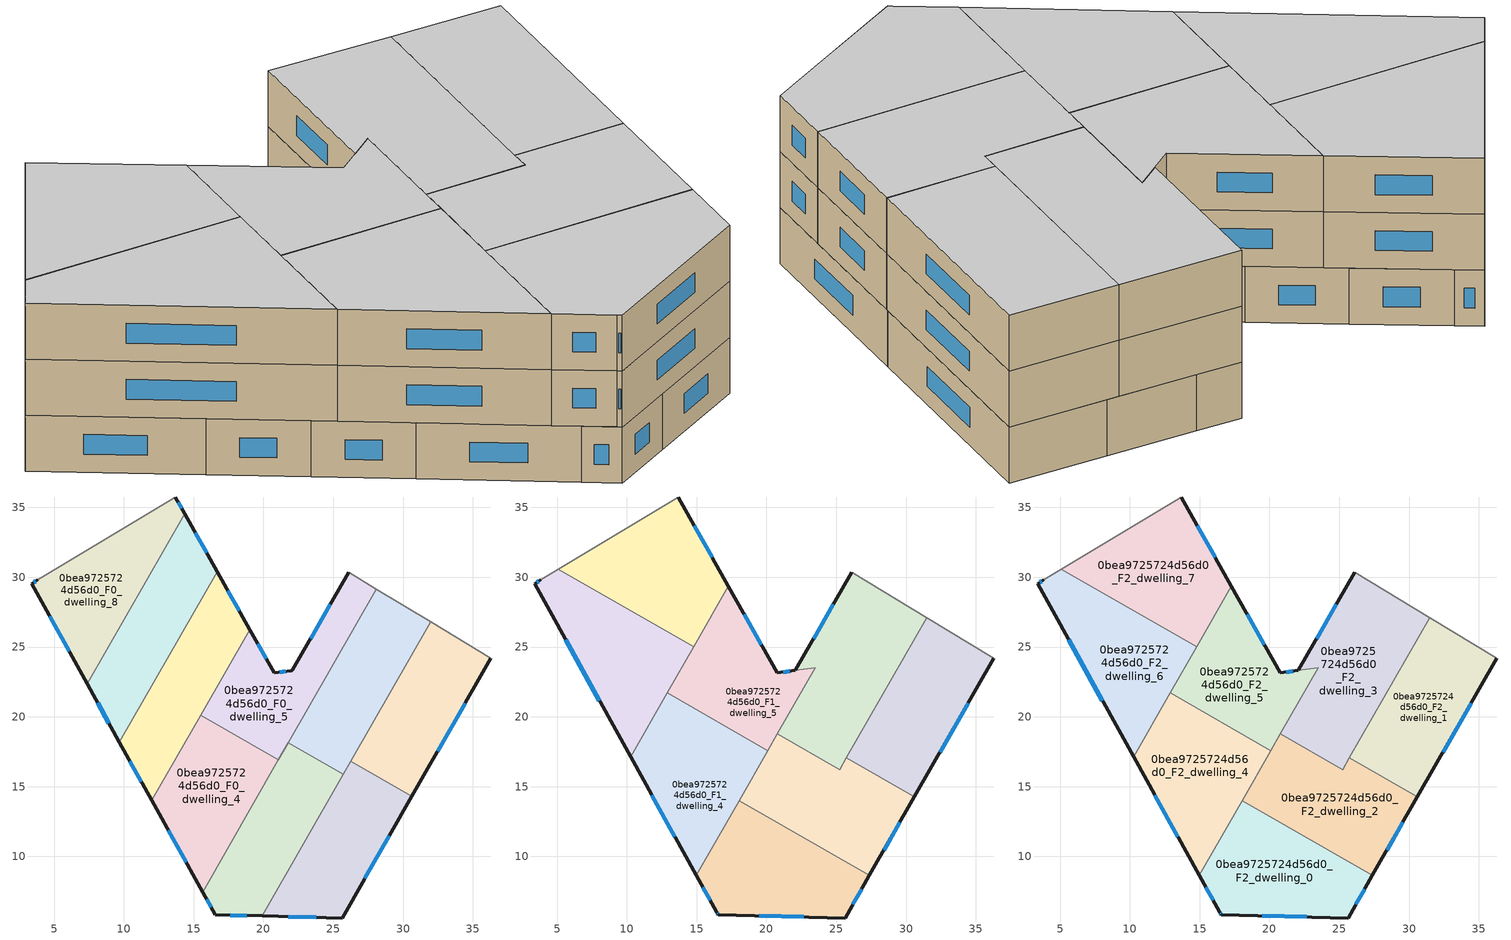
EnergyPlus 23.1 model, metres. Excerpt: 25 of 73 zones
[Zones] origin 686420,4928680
0bea9725724d56d0_F0_dwelling_0
 floor ground (EU_floor_Construction): 30.64,14.32 25.62,5.59 19.9,5.73 26.27,16.83 z0
 wall outside (EU_wall_Construction): 19.9,5.73 25.62,5.59 30.64,14.32 z0:3
 wall to 0bea9725724d56d0_F0_dwelling_1 (EU_wall_Construction): 30.64,14.32 26.27,16.83 z0:3
 wall to 0bea9725724d56d0_F0_dwelling_2 (EU_wall_Construction): 25.73,15.89 19.9,5.73 z0:3
 wall to 0bea9725724d56d0_F0_dwelling_3 (EU_wall_Construction): 26.27,16.83 25.73,15.89 z0:3
 window (EU_Window_Construction): 27.25,8.42 29.01,11.49 / 21.76,5.69 23.77,5.64 z0.97:2.03
0bea9725724d56d0_F0_dwelling_1
 floor ground (EU_floor_Construction): 36.3,24.19 30.64,14.32 26.27,16.83 31.99,26.79 z0
 wall outside (EU_wall_Construction): 30.64,14.32 36.3,24.19 z0:3
 wall adiabatic (EU_wall_Construction): 36.3,24.19 31.99,26.79 z0:3
 wall to 0bea9725724d56d0_F0_dwelling_3 (EU_wall_Construction): 31.99,26.79 26.27,16.83 z0:3
 window (EU_Window_Construction): 32.47,17.52 34.46,20.99 z0.97:2.03
0bea9725724d56d0_F0_dwelling_2
 floor ground (EU_floor_Construction): 25.73,15.89 19.9,5.73 16.54,5.82 15.63,7.45 21.78,18.16 z0
 wall outside (EU_wall_Construction): 15.63,7.45 16.54,5.82 19.9,5.73 z0:3
 wall to 0bea9725724d56d0_F0_dwelling_3 (EU_wall_Construction): 25.73,15.89 21.78,18.16 z0:3
 wall to 0bea9725724d56d0_F0_dwelling_4 (EU_wall_Construction): 21.06,16.91 15.63,7.45 z0:3
 wall to 0bea9725724d56d0_F0_dwelling_5 (EU_wall_Construction): 21.78,18.16 21.06,16.91 z0:3
 window (EU_Window_Construction): 15.92,6.92 16.24,6.35 / 17.63,5.79 18.81,5.76 z0.97:2.03
0bea9725724d56d0_F0_dwelling_3
 floor ground (EU_floor_Construction): 31.99,26.79 25.73,15.89 21.78,18.16 28.08,29.15 z0
 wall adiabatic (EU_wall_Construction): 31.99,26.79 28.08,29.15 z0:3
 wall to 0bea9725724d56d0_F0_dwelling_5 (EU_wall_Construction): 28.08,29.15 21.78,18.16 z0:3
 ceiling adiabatic (EU_roof_Construction): 25.73,15.89 31.99,26.79 28.08,29.15 31.48,27.1 25.24,16.22 21.8,18.19 21.78,18.16 z3
0bea9725724d56d0_F0_dwelling_4
 floor ground (EU_floor_Construction): 21.06,16.91 15.63,7.45 12,14.01 15.49,20.1 z0
 wall outside (EU_wall_Construction): 12,14.01 15.63,7.45 z0:3
 wall to 0bea9725724d56d0_F0_dwelling_5 (EU_wall_Construction): 21.06,16.91 15.49,20.1 z0:3
 wall to 0bea9725724d56d0_F0_dwelling_6 (EU_wall_Construction): 15.49,20.1 12,14.01 z0:3
 window (EU_Window_Construction): 13.18,11.88 14.45,9.57 z0.97:2.03
0bea9725724d56d0_F0_dwelling_5
 floor ground (EU_floor_Construction): 28.08,29.15 21.06,16.91 15.49,20.1 19.02,26.25 20.77,23.15 21.98,23.31 22.07,23.33 26.09,30.36 z0
 wall outside (EU_wall_Construction): 26.09,30.36 22.07,23.33 21.98,23.31 20.77,23.15 19.02,26.25 z0:3
 wall adiabatic (EU_wall_Construction): 28.08,29.15 26.09,30.36 z0:3
 wall to 0bea9725724d56d0_F0_dwelling_6 (EU_wall_Construction): 19.02,26.25 15.49,20.1 z0:3
 window (EU_Window_Construction): 20.2,24.15 19.59,25.24 / 21.58,23.26 21.16,23.2 / 24.79,28.08 23.38,25.61 z0.97:2.03
0bea9725724d56d0_F0_dwelling_6
 floor ground (EU_floor_Construction): 16.69,30.39 19.02,26.25 12,14.01 9.68,18.18 z0
 wall outside (EU_wall_Construction): 9.68,18.18 12,14.01 / 19.02,26.25 16.69,30.39 z0:3
 wall to 0bea9725724d56d0_F0_dwelling_7 (EU_wall_Construction): 16.69,30.39 9.68,18.18 z0:3
 window (EU_Window_Construction): 10.43,16.83 11.25,15.36 / 18.26,27.59 17.44,29.05 z0.97:2.03
0bea9725724d56d0_F0_dwelling_7
 floor ground (EU_floor_Construction): 14.35,34.54 16.69,30.39 9.68,18.18 7.36,22.37 z0
 wall outside (EU_wall_Construction): 7.36,22.37 9.68,18.18 / 16.69,30.39 14.35,34.54 z0:3
 wall to 0bea9725724d56d0_F0_dwelling_8 (EU_wall_Construction): 14.35,34.54 7.36,22.37 z0:3
 window (EU_Window_Construction): 8.12,21.01 8.93,19.54 / 15.93,31.74 15.11,33.2 z0.97:2.03
0bea9725724d56d0_F0_dwelling_8
 floor ground (EU_floor_Construction): 13.68,35.75 14.35,34.54 7.36,22.37 3.39,29.55 3.83,29.81 z0
 wall outside (EU_wall_Construction): 14.35,34.54 13.68,35.75 / 3.83,29.81 3.39,29.55 7.36,22.37 z0:3
 wall adiabatic (EU_wall_Construction): 13.68,35.75 3.83,29.81 z0:3
 window (EU_Window_Construction): 14.13,34.93 13.89,35.36 / 4.68,27.22 6.07,24.69 / 3.69,29.72 3.53,29.63 z0.97:2.03
0bea9725724d56d0_F1_dwelling_0
 floor to 0bea9725724d56d0_F0_dwelling_2 (EU_floor_Construction): 23.01,11.14 19.9,5.73 16.54,5.82 15.63,7.45 19.05,13.41 z3
 floor to 0bea9725724d56d0_F0_dwelling_0 (EU_floor_Construction): 27.37,8.64 25.62,5.59 19.9,5.73 23.01,11.14 z3
 floor to 0bea9725724d56d0_F0_dwelling_4 (EU_floor_Construction): 19.05,13.41 15.63,7.45 14.97,8.64 18.04,13.99 z3
 wall outside (EU_wall_Construction): 14.97,8.64 16.43,6 16.54,5.82 25.62,5.59 27.37,8.64 z3:6
 wall to 0bea9725724d56d0_F1_dwelling_2 (EU_wall_Construction): 27.37,8.64 18.04,13.99 z3:6
 wall to 0bea9725724d56d0_F1_dwelling_4 (EU_wall_Construction): 18.04,13.99 14.97,8.64 z3:6
 window (EU_Window_Construction): 15.44,7.79 15.96,6.86 / 26.19,6.58 26.81,7.65 / 19.48,5.74 22.68,5.66 / 16.47,5.94 16.5,5.88 z3.97:5.03
0bea9725724d56d0_F1_dwelling_1
 floor to 0bea9725724d56d0_F0_dwelling_1 (EU_floor_Construction): 36.3,24.19 30.64,14.32 26.27,16.83 31.99,26.79 z3
 floor adiabatic (EU_floor_Construction): 31.99,26.79 26.23,16.76 25.72,17.05 31.48,27.1 z3
 floor to 0bea9725724d56d0_F0_dwelling_0 (EU_floor_Construction): 30.64,14.32 30.6,14.26 26.23,16.76 26.27,16.83 z3
 wall outside (EU_wall_Construction): 30.6,14.26 36.3,24.19 z3:6
 wall to 0bea9725724d56d0_F1_dwelling_2 (EU_wall_Construction): 25.72,17.05 30.6,14.26 z3:6
 wall adiabatic (EU_wall_Construction): 36.3,24.19 31.48,27.1 z3:6
 wall to 0bea9725724d56d0_F1_dwelling_3 (EU_wall_Construction): 31.48,27.1 25.72,17.05 z3:6
 window (EU_Window_Construction): 32.44,17.48 34.45,20.97 z3.97:5.03
0bea9725724d56d0_F1_dwelling_2
 floor to 0bea9725724d56d0_F0_dwelling_0 (EU_floor_Construction): 30.6,14.26 27.37,8.64 23.01,11.14 26.23,16.76 z3
 floor to 0bea9725724d56d0_F0_dwelling_2 (EU_floor_Construction): 25.73,15.89 23.01,11.14 19.05,13.41 21.78,18.16 z3
 floor to 0bea9725724d56d0_F0_dwelling_4 (EU_floor_Construction): 21.06,16.91 19.05,13.41 18.04,13.99 20.05,17.49 z3
 floor to 0bea9725724d56d0_F0_dwelling_5 (EU_floor_Construction): 21.8,18.19 21.78,18.16 21.06,16.91 20.05,17.49 20.78,18.77 z3
 floor adiabatic (EU_floor_Construction): 25.72,17.05 26.23,16.76 25.73,15.89 21.78,18.16 21.8,18.19 25.24,16.22 z3
 wall outside (EU_wall_Construction): 27.37,8.64 30.6,14.26 z3:6
 wall to 0bea9725724d56d0_F1_dwelling_3 (EU_wall_Construction): 25.72,17.05 25.24,16.22 20.78,18.77 z3:6
 wall to 0bea9725724d56d0_F1_dwelling_5 (EU_wall_Construction): 20.78,18.77 20.1,17.58 z3:6
 wall to 0bea9725724d56d0_F1_dwelling_4 (EU_wall_Construction): 20.1,17.58 18.04,13.99 z3:6
 window (EU_Window_Construction): 28.42,10.46 29.55,12.44 z3.97:5.03
0bea9725724d56d0_F1_dwelling_3
 floor to 0bea9725724d56d0_F0_dwelling_3 (EU_floor_Construction): 31.48,27.1 25.24,16.22 21.8,18.19 28.08,29.15 z3
 floor to 0bea9725724d56d0_F0_dwelling_5 (EU_floor_Construction): 28.08,29.15 21.8,18.19 20.78,18.77 23.51,23.52 22.07,23.33 26.09,30.36 z3
 wall outside (EU_wall_Construction): 26.09,30.36 22.07,23.33 z3:6
 wall adiabatic (EU_wall_Construction): 31.48,27.1 26.09,30.36 z3:6
 wall to 0bea9725724d56d0_F1_dwelling_5 (EU_wall_Construction): 22.08,23.33 23.51,23.52 20.78,18.77 z3:6
 window (EU_Window_Construction): 24.79,28.08 23.38,25.61 z3.97:5.03
0bea9725724d56d0_F1_dwelling_4
 floor to 0bea9725724d56d0_F0_dwelling_4 (EU_floor_Construction): 20.05,17.49 14.97,8.64 12,14.01 15.49,20.1 z3
 floor to 0bea9725724d56d0_F0_dwelling_6 (EU_floor_Construction): 15.54,20.19 12,14.01 10.26,17.14 12.89,21.71 z3
 floor to 0bea9725724d56d0_F0_dwelling_5 (EU_floor_Construction): 20.1,17.58 20.05,17.49 15.5,20.1 15.54,20.19 z3
 wall outside (EU_wall_Construction): 10.26,17.14 14.97,8.64 z3:6
 wall to 0bea9725724d56d0_F1_dwelling_5 (EU_wall_Construction): 20.1,17.58 12.89,21.71 z3:6
 wall to 0bea9725724d56d0_F1_dwelling_6 (EU_wall_Construction): 12.89,21.71 10.26,17.14 z3:6
 window (EU_Window_Construction): 11.79,14.38 13.44,11.39 z3.97:5.03
0bea9725724d56d0_F1_dwelling_5
 floor to 0bea9725724d56d0_F0_dwelling_5 (EU_floor_Construction): 23.51,23.52 20.1,17.58 15.54,20.19 19.02,26.25 20.77,23.15 22.08,23.32 z3
 floor to 0bea9725724d56d0_F0_dwelling_6 (EU_floor_Construction): 17.27,29.35 19.02,26.25 15.54,20.19 12.89,21.71 z3
 wall outside (EU_wall_Construction): 20.77,23.15 17.27,29.35 z3:6; 22.08,23.32,6 22.07,23.32,3 20.77,23.15,3 20.77,23.15,6
 wall to 0bea9725724d56d0_F1_dwelling_7 (EU_wall_Construction): 17.27,29.35 14.78,25.01 z3:6
 wall to 0bea9725724d56d0_F1_dwelling_6 (EU_wall_Construction): 14.78,25.01 12.89,21.71 z3:6
 window (EU_Window_Construction): 19.63,25.16 18.4,27.34 z3.97:5.03; 21.65,23.27,5.03 21.65,23.26,3.97 21.19,23.2,3.97 21.19,23.2,5.03
0bea9725724d56d0_F1_dwelling_6
 floor to 0bea9725724d56d0_F0_dwelling_6 (EU_floor_Construction): 14.78,25.01 10.26,17.14 9.68,18.18 13.89,25.52 z3
 floor to 0bea9725724d56d0_F0_dwelling_7 (EU_floor_Construction): 13.89,25.52 9.68,18.18 7.37,22.37 10.34,27.55 z3
 floor to 0bea9725724d56d0_F0_dwelling_8 (EU_floor_Construction): 10.34,27.55 7.37,22.37 3.39,29.55 3.83,29.81 5.09,30.57 z3
 wall outside (EU_wall_Construction): 3.83,29.81 3.39,29.55 10.26,17.14 z3:6
 wall adiabatic (EU_wall_Construction): 5.09,30.57 3.83,29.81 z3:6
 wall to 0bea9725724d56d0_F1_dwelling_7 (EU_wall_Construction): 14.78,25.01 5.09,30.57 z3:6
 window (EU_Window_Construction): 5.61,25.52 8.03,21.16 / 3.69,29.72 3.53,29.63 z3.97:5.03
0bea9725724d56d0_F1_dwelling_7
 floor to 0bea9725724d56d0_F0_dwelling_7 (EU_floor_Construction): 14.35,34.54 16.69,30.39 13.89,25.52 10.34,27.55 z3
 floor to 0bea9725724d56d0_F0_dwelling_8 (EU_floor_Construction): 13.68,35.75 14.35,34.54 10.34,27.55 5.09,30.57 z3
 floor to 0bea9725724d56d0_F0_dwelling_6 (EU_floor_Construction): 16.69,30.39 17.27,29.35 14.78,25.01 13.89,25.52 z3
 wall outside (EU_wall_Construction): 17.27,29.35 13.68,35.75 z3:6
 wall adiabatic (EU_wall_Construction): 13.68,35.75 5.09,30.57 z3:6
 window (EU_Window_Construction): 16.11,31.43 14.84,33.67 z3.97:5.03
0bea9725724d56d0_F2_dwelling_0
 floor to 0bea9725724d56d0_F1_dwelling_0 (EU_floor_Construction): 27.37,8.64 25.62,5.59 16.54,5.82 16.43,6 14.97,8.64 18.04,13.99 z6
 wall outside (EU_wall_Construction): 14.97,8.64 16.43,6 16.54,5.82 25.62,5.59 27.37,8.64 z6:9
 wall to 0bea9725724d56d0_F2_dwelling_2 (EU_wall_Construction): 27.37,8.64 18.04,13.99 z6:9
 wall to 0bea9725724d56d0_F2_dwelling_4 (EU_wall_Construction): 18.04,13.99 14.97,8.64 z6:9
 window (EU_Window_Construction): 15.44,7.79 15.96,6.86 / 26.19,6.58 26.81,7.65 / 19.48,5.74 22.68,5.66 / 16.47,5.94 16.5,5.88 z6.97:8.03
 ceiling to 0bea9725724d56d0_F3_dwelling_0 (EU_floor_Construction): 25.62,5.59 27.37,8.64 18.04,13.99 14.97,8.64 16.43,6 16.54,5.82 z9
0bea9725724d56d0_F2_dwelling_1
 floor to 0bea9725724d56d0_F1_dwelling_1 (EU_floor_Construction): 36.3,24.19 30.6,14.26 25.72,17.05 31.48,27.1 z6
 wall outside (EU_wall_Construction): 30.6,14.26 36.3,24.19 z6:9
 wall to 0bea9725724d56d0_F2_dwelling_2 (EU_wall_Construction): 25.72,17.05 30.6,14.26 z6:9
 wall adiabatic (EU_wall_Construction): 36.3,24.19 31.48,27.1 z6:9
 wall to 0bea9725724d56d0_F2_dwelling_3 (EU_wall_Construction): 31.48,27.1 25.72,17.05 z6:9
 window (EU_Window_Construction): 32.44,17.48 34.45,20.97 z6.97:8.03
 ceiling to 0bea9725724d56d0_F3_dwelling_1 (EU_floor_Construction): 30.6,14.26 36.3,24.19 31.48,27.1 25.72,17.05 z9
0bea9725724d56d0_F2_dwelling_2
 floor to 0bea9725724d56d0_F1_dwelling_2 (EU_floor_Construction): 30.6,14.26 27.37,8.64 18.04,13.99 20.78,18.77 25.24,16.22 25.72,17.05 z6
 wall outside (EU_wall_Construction): 27.37,8.64 30.6,14.26 z6:9
 wall to 0bea9725724d56d0_F2_dwelling_3 (EU_wall_Construction): 25.72,17.05 25.24,16.22 20.78,18.77 z6:9
 wall to 0bea9725724d56d0_F2_dwelling_5 (EU_wall_Construction): 20.78,18.77 20.1,17.58 z6:9
 wall to 0bea9725724d56d0_F2_dwelling_4 (EU_wall_Construction): 20.1,17.58 18.04,13.99 z6:9
 window (EU_Window_Construction): 28.42,10.46 29.55,12.44 z6.97:8.03
 ceiling to 0bea9725724d56d0_F3_dwelling_2 (EU_floor_Construction): 27.37,8.64 30.6,14.26 25.72,17.05 25.24,16.22 20.78,18.77 18.04,13.99 z9
0bea9725724d56d0_F2_dwelling_3
 floor to 0bea9725724d56d0_F1_dwelling_3 (EU_floor_Construction): 31.48,27.1 25.24,16.22 20.78,18.77 23.51,23.52 22.07,23.33 26.09,30.36 z6
 wall outside (EU_wall_Construction): 26.09,30.36 22.07,23.33 z6:9
 wall adiabatic (EU_wall_Construction): 31.48,27.1 26.09,30.36 z6:9
 wall to 0bea9725724d56d0_F2_dwelling_5 (EU_wall_Construction): 22.08,23.33 23.51,23.52 20.78,18.77 z6:9
 window (EU_Window_Construction): 24.79,28.08 23.38,25.61 z6.97:8.03
 ceiling to 0bea9725724d56d0_F3_dwelling_3 (EU_floor_Construction): 25.24,16.22 31.48,27.1 26.09,30.36 22.07,23.33 23.51,23.52 20.78,18.77 z9
0bea9725724d56d0_F2_dwelling_4
 floor to 0bea9725724d56d0_F1_dwelling_4 (EU_floor_Construction): 20.1,17.58 14.97,8.64 10.26,17.14 12.89,21.71 z6
 wall outside (EU_wall_Construction): 10.26,17.14 14.97,8.64 z6:9
 wall to 0bea9725724d56d0_F2_dwelling_5 (EU_wall_Construction): 20.1,17.58 12.89,21.71 z6:9
 wall to 0bea9725724d56d0_F2_dwelling_6 (EU_wall_Construction): 12.89,21.71 10.26,17.14 z6:9
 window (EU_Window_Construction): 11.79,14.38 13.44,11.39 z6.97:8.03
 ceiling to 0bea9725724d56d0_F3_dwelling_4 (EU_floor_Construction): 14.97,8.64 20.1,17.58 12.89,21.71 10.26,17.14 z9
0bea9725724d56d0_F2_dwelling_5
 floor to 0bea9725724d56d0_F1_dwelling_5 (EU_floor_Construction): 23.51,23.52 20.1,17.58 12.89,21.71 17.27,29.35 20.77,23.15 22.08,23.32 z6
 wall outside (EU_wall_Construction): 20.77,23.15 17.27,29.35 z6:9; 22.08,23.32,9 22.07,23.32,6 20.77,23.15,6 20.77,23.15,9
 wall to 0bea9725724d56d0_F2_dwelling_7 (EU_wall_Construction): 17.27,29.35 14.78,25.01 z6:9
 wall to 0bea9725724d56d0_F2_dwelling_6 (EU_wall_Construction): 14.78,25.01 12.89,21.71 z6:9
 window (EU_Window_Construction): 19.63,25.16 18.4,27.34 z6.97:8.03; 21.65,23.27,8.03 21.65,23.26,6.97 21.19,23.2,6.97 21.19,23.2,8.03
 ceiling to 0bea9725724d56d0_F3_dwelling_5 (EU_floor_Construction): 20.1,17.58 23.51,23.52 22.08,23.32 20.77,23.15 17.27,29.35 12.89,21.71 z9
0bea9725724d56d0_F2_dwelling_6
 floor to 0bea9725724d56d0_F1_dwelling_6 (EU_floor_Construction): 14.78,25.01 10.26,17.14 3.39,29.55 3.83,29.81 5.09,30.57 z6
 wall outside (EU_wall_Construction): 3.83,29.81 3.39,29.55 10.26,17.14 z6:9
 wall adiabatic (EU_wall_Construction): 5.09,30.57 3.83,29.81 z6:9
 wall to 0bea9725724d56d0_F2_dwelling_7 (EU_wall_Construction): 14.78,25.01 5.09,30.57 z6:9
 window (EU_Window_Construction): 5.61,25.52 8.03,21.16 / 3.69,29.72 3.53,29.63 z6.97:8.03
 ceiling to 0bea9725724d56d0_F3_dwelling_6 (EU_floor_Construction): 10.26,17.14 14.78,25.01 5.09,30.57 3.83,29.81 3.39,29.55 z9
0bea9725724d56d0_F2_dwelling_7
 floor to 0bea9725724d56d0_F1_dwelling_7 (EU_floor_Construction): 13.68,35.75 17.27,29.35 14.78,25.01 5.09,30.57 z6
 wall outside (EU_wall_Construction): 17.27,29.35 13.68,35.75 z6:9
 wall adiabatic (EU_wall_Construction): 13.68,35.75 5.09,30.57 z6:9
 window (EU_Window_Construction): 16.11,31.43 14.84,33.67 z6.97:8.03
 ceiling to 0bea9725724d56d0_F3_dwelling_7 (EU_floor_Construction): 14.78,25.01 17.27,29.35 13.68,35.75 5.09,30.57 z9
[Building]
EU S2 Campaign: North Axis=0; Terrain=City; Solar Distribution=FullExterior
[Site:Location]
Bologna: Latitude=44.5; Longitude=11.25; Time Zone=1; Elevation=37
[SizingPeriod:WeatherFileDays]
AnnualSizingPeriod: Begin Month=1; Begin Day of Month=1; End Month=12; End Day of Month=31; Day of Week for Start Day=Monday; Use Weather File Daylight Saving Period=No; Use Weather File Rain and Snow Indicators=No
[MATERIAL]
EU_InternalMass_Material: Roughness=MediumRough; Thickness=0.1; Conductivity=1; Density=1800; Specific Heat=900; Thermal Absorptance=0.9; Solar Absorptance=0.7; Visible Absorptance=0.7
[MATERIAL:NOMASS] Roughness=MediumRough; Thermal Absorptance=0.9; Solar Absorptance=0.7; Visible Absorptance=0.7
Name | Thermal Resistance
EU_wall_NoMass | 0.779417
EU_roof_NoMass | 0.435466
EU_floor_NoMass | 0.588222
[WINDOWMATERIAL:SIMPLEGLAZINGSYSTEM]
EU_Window_SimpleGlazing: UFactor=5.16242; Solar Heat Gain Coefficient=0.85; Visible Transmittance=0.85
[CONSTRUCTION]
EU_wall_Construction: EU_wall_NoMass
EU_roof_Construction: EU_roof_NoMass
EU_floor_Construction: EU_floor_NoMass
EU_Window_Construction: EU_Window_SimpleGlazing
EU_InternalMass_Construction: EU_InternalMass_Material
[ZONE] Type=1; Multiplier=1; Ceiling Height=autocalculate; Floor Area=autocalculate; Part of Total Floor Area=Yes
Name | Volume
0bea9725724d56d0_F0_dwelling_0 | 172.644
0bea9725724d56d0_F1_dwelling_0; 0bea9725724d56d0_F2_dwelling_0 | 194.24
0bea9725724d56d0_F0_dwelling_1 | 172.664
0bea9725724d56d0_F1_dwelling_1; 0bea9725724d56d0_F2_dwelling_1 | 194.233
0bea9725724d56d0_F0_dwelling_2 | 172.652
0bea9725724d56d0_F1_dwelling_2; 0bea9725724d56d0_F2_dwelling_2 | 194.238
0bea9725724d56d0_F0_dwelling_3 | 172.661
0bea9725724d56d0_F1_dwelling_3 | 220.705
0bea9725724d56d0_F2_dwelling_3 | 220.657
0bea9725724d56d0_F0_dwelling_4 | 172.668
0bea9725724d56d0_F1_dwelling_4; 0bea9725724d56d0_F2_dwelling_4 | 194.231
0bea9725724d56d0_F0_dwelling_5 | 172.655
0bea9725724d56d0_F1_dwelling_5; 0bea9725724d56d0_F2_dwelling_5 | 167.767
0bea9725724d56d0_F0_dwelling_6 | 172.666
0bea9725724d56d0_F1_dwelling_6; 0bea9725724d56d0_F2_dwelling_6 | 194.221
0bea9725724d56d0_F0_dwelling_7 | 172.688
0bea9725724d56d0_F1_dwelling_7; 0bea9725724d56d0_F2_dwelling_7 | 194.249
0bea9725724d56d0_F0_dwelling_8 | 172.636
[INTERNALMASS] Construction=EU_InternalMass_Construction
Name | Zone or ZoneList | Surface Area
0bea9725724d56d0_F0_dwelling_0_EU_InternalMass | 0bea9725724d56d0_F0_dwelling_0 | 57.5474
0bea9725724d56d0_F0_dwelling_1_EU_InternalMass | 0bea9725724d56d0_F0_dwelling_1 | 57.5554
0bea9725724d56d0_F0_dwelling_2_EU_InternalMass | 0bea9725724d56d0_F0_dwelling_2 | 57.551
0bea9725724d56d0_F0_dwelling_3_EU_InternalMass | 0bea9725724d56d0_F0_dwelling_3 | 57.5534
0bea9725724d56d0_F0_dwelling_4_EU_InternalMass | 0bea9725724d56d0_F0_dwelling_4 | 57.5562
0bea9725724d56d0_F0_dwelling_5_EU_InternalMass | 0bea9725724d56d0_F0_dwelling_5 | 57.5518
0bea9725724d56d0_F0_dwelling_6_EU_InternalMass | 0bea9725724d56d0_F0_dwelling_6 | 57.5553
0bea9725724d56d0_F0_dwelling_7_EU_InternalMass | 0bea9725724d56d0_F0_dwelling_7 | 57.5626
0bea9725724d56d0_F0_dwelling_8_EU_InternalMass | 0bea9725724d56d0_F0_dwelling_8 | 57.5454
0bea9725724d56d0_F1_dwelling_0_EU_InternalMass | 0bea9725724d56d0_F1_dwelling_0 | 64.7445
0bea9725724d56d0_F1_dwelling_1_EU_InternalMass | 0bea9725724d56d0_F1_dwelling_1 | 64.7459
0bea9725724d56d0_F1_dwelling_2_EU_InternalMass | 0bea9725724d56d0_F1_dwelling_2 | 64.7456
0bea9725724d56d0_F1_dwelling_3_EU_InternalMass | 0bea9725724d56d0_F1_dwelling_3 | 73.5562
0bea9725724d56d0_F1_dwelling_4_EU_InternalMass | 0bea9725724d56d0_F1_dwelling_4 | 64.7426
0bea9725724d56d0_F1_dwelling_5_EU_InternalMass | 0bea9725724d56d0_F1_dwelling_5 | 55.9255
0bea9725724d56d0_F1_dwelling_6_EU_InternalMass | 0bea9725724d56d0_F1_dwelling_6 | 64.7401
0bea9725724d56d0_F1_dwelling_7_EU_InternalMass | 0bea9725724d56d0_F1_dwelling_7 | 64.7499
0bea9725724d56d0_F2_dwelling_0_EU_InternalMass | 0bea9725724d56d0_F2_dwelling_0 | 64.7445
0bea9725724d56d0_F2_dwelling_1_EU_InternalMass | 0bea9725724d56d0_F2_dwelling_1 | 64.7459
0bea9725724d56d0_F2_dwelling_2_EU_InternalMass | 0bea9725724d56d0_F2_dwelling_2 | 64.7456
0bea9725724d56d0_F2_dwelling_3_EU_InternalMass | 0bea9725724d56d0_F2_dwelling_3 | 73.5562
0bea9725724d56d0_F2_dwelling_4_EU_InternalMass | 0bea9725724d56d0_F2_dwelling_4 | 64.7426
0bea9725724d56d0_F2_dwelling_5_EU_InternalMass | 0bea9725724d56d0_F2_dwelling_5 | 55.9255
0bea9725724d56d0_F2_dwelling_6_EU_InternalMass | 0bea9725724d56d0_F2_dwelling_6 | 64.7401
0bea9725724d56d0_F2_dwelling_7_EU_InternalMass | 0bea9725724d56d0_F2_dwelling_7 | 64.7499
[OTHEREQUIPMENT] Fuel Type=Electricity; Design Level Calculation Method=Watts/Area; Power per Zone Floor Area=1; Fraction Latent=0; Fraction Radiant=0; Fraction Lost=0; Carbon Dioxide Generation Rate=0; EndUse Subcategory=EU_Step8_InternalGains
Name | Zone or ZoneList or Space or SpaceList | Schedule
EU_Step8_InternalGain_0bea9725724d56d0_F0_dwelling_0_f000 | 0bea9725724d56d0_F0_dwelling_0 | EU_Step8_GainSchedule_0bea9725724d56d0_F0_dwelling_0_f000
EU_Step8_InternalGain_0bea9725724d56d0_F0_dwelling_1_f000 | 0bea9725724d56d0_F0_dwelling_1 | EU_Step8_GainSchedule_0bea9725724d56d0_F0_dwelling_1_f000
EU_Step8_InternalGain_0bea9725724d56d0_F0_dwelling_2_f000 | 0bea9725724d56d0_F0_dwelling_2 | EU_Step8_GainSchedule_0bea9725724d56d0_F0_dwelling_2_f000
EU_Step8_InternalGain_0bea9725724d56d0_F0_dwelling_3_f000 | 0bea9725724d56d0_F0_dwelling_3 | EU_Step8_GainSchedule_0bea9725724d56d0_F0_dwelling_3_f000
EU_Step8_InternalGain_0bea9725724d56d0_F0_dwelling_4_f000 | 0bea9725724d56d0_F0_dwelling_4 | EU_Step8_GainSchedule_0bea9725724d56d0_F0_dwelling_4_f000
EU_Step8_InternalGain_0bea9725724d56d0_F0_dwelling_5_f000 | 0bea9725724d56d0_F0_dwelling_5 | EU_Step8_GainSchedule_0bea9725724d56d0_F0_dwelling_5_f000
EU_Step8_InternalGain_0bea9725724d56d0_F0_dwelling_6_f000 | 0bea9725724d56d0_F0_dwelling_6 | EU_Step8_GainSchedule_0bea9725724d56d0_F0_dwelling_6_f000
EU_Step8_InternalGain_0bea9725724d56d0_F0_dwelling_7_f000 | 0bea9725724d56d0_F0_dwelling_7 | EU_Step8_GainSchedule_0bea9725724d56d0_F0_dwelling_7_f000
EU_Step8_InternalGain_0bea9725724d56d0_F0_dwelling_8_f000 | 0bea9725724d56d0_F0_dwelling_8 | EU_Step8_GainSchedule_0bea9725724d56d0_F0_dwelling_8_f000
EU_Step8_InternalGain_0bea9725724d56d0_F1_dwelling_0_f000 | 0bea9725724d56d0_F1_dwelling_0 | EU_Step8_GainSchedule_0bea9725724d56d0_F1_dwelling_0_f000
EU_Step8_InternalGain_0bea9725724d56d0_F1_dwelling_1_f000 | 0bea9725724d56d0_F1_dwelling_1 | EU_Step8_GainSchedule_0bea9725724d56d0_F1_dwelling_1_f000
EU_Step8_InternalGain_0bea9725724d56d0_F1_dwelling_2_f000 | 0bea9725724d56d0_F1_dwelling_2 | EU_Step8_GainSchedule_0bea9725724d56d0_F1_dwelling_2_f000
EU_Step8_InternalGain_0bea9725724d56d0_F1_dwelling_3_f000 | 0bea9725724d56d0_F1_dwelling_3 | EU_Step8_GainSchedule_0bea9725724d56d0_F1_dwelling_3_f000
EU_Step8_InternalGain_0bea9725724d56d0_F1_dwelling_4_f000 | 0bea9725724d56d0_F1_dwelling_4 | EU_Step8_GainSchedule_0bea9725724d56d0_F1_dwelling_4_f000
EU_Step8_InternalGain_0bea9725724d56d0_F1_dwelling_5_f000 | 0bea9725724d56d0_F1_dwelling_5 | EU_Step8_GainSchedule_0bea9725724d56d0_F1_dwelling_5_f000
EU_Step8_InternalGain_0bea9725724d56d0_F1_dwelling_6_f000 | 0bea9725724d56d0_F1_dwelling_6 | EU_Step8_GainSchedule_0bea9725724d56d0_F1_dwelling_6_f000
EU_Step8_InternalGain_0bea9725724d56d0_F1_dwelling_7_f000 | 0bea9725724d56d0_F1_dwelling_7 | EU_Step8_GainSchedule_0bea9725724d56d0_F1_dwelling_7_f000
EU_Step8_InternalGain_0bea9725724d56d0_F2_dwelling_0_f000 | 0bea9725724d56d0_F2_dwelling_0 | EU_Step8_GainSchedule_0bea9725724d56d0_F2_dwelling_0_f000
EU_Step8_InternalGain_0bea9725724d56d0_F2_dwelling_1_f000 | 0bea9725724d56d0_F2_dwelling_1 | EU_Step8_GainSchedule_0bea9725724d56d0_F2_dwelling_1_f000
EU_Step8_InternalGain_0bea9725724d56d0_F2_dwelling_2_f000 | 0bea9725724d56d0_F2_dwelling_2 | EU_Step8_GainSchedule_0bea9725724d56d0_F2_dwelling_2_f000
EU_Step8_InternalGain_0bea9725724d56d0_F2_dwelling_3_f000 | 0bea9725724d56d0_F2_dwelling_3 | EU_Step8_GainSchedule_0bea9725724d56d0_F2_dwelling_3_f000
EU_Step8_InternalGain_0bea9725724d56d0_F2_dwelling_4_f000 | 0bea9725724d56d0_F2_dwelling_4 | EU_Step8_GainSchedule_0bea9725724d56d0_F2_dwelling_4_f000
EU_Step8_InternalGain_0bea9725724d56d0_F2_dwelling_5_f000 | 0bea9725724d56d0_F2_dwelling_5 | EU_Step8_GainSchedule_0bea9725724d56d0_F2_dwelling_5_f000
EU_Step8_InternalGain_0bea9725724d56d0_F2_dwelling_6_f000 | 0bea9725724d56d0_F2_dwelling_6 | EU_Step8_GainSchedule_0bea9725724d56d0_F2_dwelling_6_f000
EU_Step8_InternalGain_0bea9725724d56d0_F2_dwelling_7_f000 | 0bea9725724d56d0_F2_dwelling_7 | EU_Step8_GainSchedule_0bea9725724d56d0_F2_dwelling_7_f000
[ZONEVENTILATION:DESIGNFLOWRATE] Schedule=EU_AlwaysOn; Design Flow Rate Calculation Method=AirChanges/Hour; Air Changes per Hour=0.712058; Ventilation Type=Natural; Fan Pressure Rise=0; Fan Total Efficiency=1; Constant Term Coefficient=1; Temperature Term Coefficient=0; Velocity Term Coefficient=0; Velocity Squared Term Coefficient=0; Minimum Indoor Temperature=-100; Maximum Indoor Temperature=100; Delta Temperature=-100; Minimum Outdoor Temperature=-100; Maximum Outdoor Temperature=100; Maximum Wind Speed=40
Name | Zone or ZoneList or Space or SpaceList
EU_ConstantAir_0bea9725724d56d0_F0_dwelling_0 | 0bea9725724d56d0_F0_dwelling_0
EU_ConstantAir_0bea9725724d56d0_F0_dwelling_1 | 0bea9725724d56d0_F0_dwelling_1
EU_ConstantAir_0bea9725724d56d0_F0_dwelling_2 | 0bea9725724d56d0_F0_dwelling_2
EU_ConstantAir_0bea9725724d56d0_F0_dwelling_3 | 0bea9725724d56d0_F0_dwelling_3
EU_ConstantAir_0bea9725724d56d0_F0_dwelling_4 | 0bea9725724d56d0_F0_dwelling_4
EU_ConstantAir_0bea9725724d56d0_F0_dwelling_5 | 0bea9725724d56d0_F0_dwelling_5
EU_ConstantAir_0bea9725724d56d0_F0_dwelling_6 | 0bea9725724d56d0_F0_dwelling_6
EU_ConstantAir_0bea9725724d56d0_F0_dwelling_7 | 0bea9725724d56d0_F0_dwelling_7
EU_ConstantAir_0bea9725724d56d0_F0_dwelling_8 | 0bea9725724d56d0_F0_dwelling_8
EU_ConstantAir_0bea9725724d56d0_F1_dwelling_0 | 0bea9725724d56d0_F1_dwelling_0
EU_ConstantAir_0bea9725724d56d0_F1_dwelling_1 | 0bea9725724d56d0_F1_dwelling_1
EU_ConstantAir_0bea9725724d56d0_F1_dwelling_2 | 0bea9725724d56d0_F1_dwelling_2
EU_ConstantAir_0bea9725724d56d0_F1_dwelling_3 | 0bea9725724d56d0_F1_dwelling_3
EU_ConstantAir_0bea9725724d56d0_F1_dwelling_4 | 0bea9725724d56d0_F1_dwelling_4
EU_ConstantAir_0bea9725724d56d0_F1_dwelling_5 | 0bea9725724d56d0_F1_dwelling_5
EU_ConstantAir_0bea9725724d56d0_F1_dwelling_6 | 0bea9725724d56d0_F1_dwelling_6
EU_ConstantAir_0bea9725724d56d0_F1_dwelling_7 | 0bea9725724d56d0_F1_dwelling_7
EU_ConstantAir_0bea9725724d56d0_F2_dwelling_0 | 0bea9725724d56d0_F2_dwelling_0
EU_ConstantAir_0bea9725724d56d0_F2_dwelling_1 | 0bea9725724d56d0_F2_dwelling_1
EU_ConstantAir_0bea9725724d56d0_F2_dwelling_2 | 0bea9725724d56d0_F2_dwelling_2
EU_ConstantAir_0bea9725724d56d0_F2_dwelling_3 | 0bea9725724d56d0_F2_dwelling_3
EU_ConstantAir_0bea9725724d56d0_F2_dwelling_4 | 0bea9725724d56d0_F2_dwelling_4
EU_ConstantAir_0bea9725724d56d0_F2_dwelling_5 | 0bea9725724d56d0_F2_dwelling_5
EU_ConstantAir_0bea9725724d56d0_F2_dwelling_6 | 0bea9725724d56d0_F2_dwelling_6
EU_ConstantAir_0bea9725724d56d0_F2_dwelling_7 | 0bea9725724d56d0_F2_dwelling_7
[HVACTEMPLATE:THERMOSTAT] Constant Heating Setpoint=20; Constant Cooling Setpoint=50
EU_HeatOnly_0bea9725724d56d0_F0_dwelling_0; EU_HeatOnly_0bea9725724d56d0_F0_dwelling_1; EU_HeatOnly_0bea9725724d56d0_F0_dwelling_2; EU_HeatOnly_0bea9725724d56d0_F0_dwelling_3; EU_HeatOnly_0bea9725724d56d0_F0_dwelling_4; EU_HeatOnly_0bea9725724d56d0_F0_dwelling_5; EU_HeatOnly_0bea9725724d56d0_F0_dwelling_6; EU_HeatOnly_0bea9725724d56d0_F0_dwelling_7; EU_HeatOnly_0bea9725724d56d0_F0_dwelling_8; EU_HeatOnly_0bea9725724d56d0_F1_dwelling_0; EU_HeatOnly_0bea9725724d56d0_F1_dwelling_1; EU_HeatOnly_0bea9725724d56d0_F1_dwelling_2; EU_HeatOnly_0bea9725724d56d0_F1_dwelling_3; EU_HeatOnly_0bea9725724d56d0_F1_dwelling_4; EU_HeatOnly_0bea9725724d56d0_F1_dwelling_5; EU_HeatOnly_0bea9725724d56d0_F1_dwelling_6; EU_HeatOnly_0bea9725724d56d0_F1_dwelling_7; EU_HeatOnly_0bea9725724d56d0_F2_dwelling_0; EU_HeatOnly_0bea9725724d56d0_F2_dwelling_1; EU_HeatOnly_0bea9725724d56d0_F2_dwelling_2; EU_HeatOnly_0bea9725724d56d0_F2_dwelling_3; EU_HeatOnly_0bea9725724d56d0_F2_dwelling_4; EU_HeatOnly_0bea9725724d56d0_F2_dwelling_5; EU_HeatOnly_0bea9725724d56d0_F2_dwelling_6; EU_HeatOnly_0bea9725724d56d0_F2_dwelling_7; EU_HeatOnly_0bea9725724d56d0_F3_dwelling_0; EU_HeatOnly_0bea9725724d56d0_F3_dwelling_1; EU_HeatOnly_0bea9725724d56d0_F3_dwelling_2; EU_HeatOnly_0bea9725724d56d0_F3_dwelling_3; EU_HeatOnly_0bea9725724d56d0_F3_dwelling_4; EU_HeatOnly_0bea9725724d56d0_F3_dwelling_5; EU_HeatOnly_0bea9725724d56d0_F3_dwelling_6; EU_HeatOnly_0bea9725724d56d0_F3_dwelling_7; EU_HeatOnly_0bea9725724d56d0_F4_dwelling_0; EU_HeatOnly_0bea9725724d56d0_F4_dwelling_1; EU_HeatOnly_0bea9725724d56d0_F4_dwelling_2; EU_HeatOnly_0bea9725724d56d0_F4_dwelling_3; EU_HeatOnly_0bea9725724d56d0_F4_dwelling_4; EU_HeatOnly_0bea9725724d56d0_F4_dwelling_5; EU_HeatOnly_0bea9725724d56d0_F4_dwelling_6; EU_HeatOnly_0bea9725724d56d0_F4_dwelling_7; EU_HeatOnly_0bea9725724d56d0_F5_dwelling_0; EU_HeatOnly_0bea9725724d56d0_F5_dwelling_1; EU_HeatOnly_0bea9725724d56d0_F5_dwelling_2; EU_HeatOnly_0bea9725724d56d0_F5_dwelling_3; EU_HeatOnly_0bea9725724d56d0_F5_dwelling_4; EU_HeatOnly_0bea9725724d56d0_F5_dwelling_5; EU_HeatOnly_0bea9725724d56d0_F5_dwelling_6; EU_HeatOnly_0bea9725724d56d0_F5_dwelling_7; EU_HeatOnly_0bea9725724d56d0_F6_dwelling_0; EU_HeatOnly_0bea9725724d56d0_F6_dwelling_1; EU_HeatOnly_0bea9725724d56d0_F6_dwelling_2; EU_HeatOnly_0bea9725724d56d0_F6_dwelling_3; EU_HeatOnly_0bea9725724d56d0_F6_dwelling_4; EU_HeatOnly_0bea9725724d56d0_F6_dwelling_5; EU_HeatOnly_0bea9725724d56d0_F6_dwelling_6; EU_HeatOnly_0bea9725724d56d0_F6_dwelling_7; EU_HeatOnly_0bea9725724d56d0_F7_dwelling_0; EU_HeatOnly_0bea9725724d56d0_F7_dwelling_1; EU_HeatOnly_0bea9725724d56d0_F7_dwelling_2; EU_HeatOnly_0bea9725724d56d0_F7_dwelling_3; EU_HeatOnly_0bea9725724d56d0_F7_dwelling_4; EU_HeatOnly_0bea9725724d56d0_F7_dwelling_5; EU_HeatOnly_0bea9725724d56d0_F7_dwelling_6; EU_HeatOnly_0bea9725724d56d0_F7_dwelling_7; EU_HeatOnly_0bea9725724d56d0_F8_dwelling_0; EU_HeatOnly_0bea9725724d56d0_F8_dwelling_1; EU_HeatOnly_0bea9725724d56d0_F8_dwelling_2; EU_HeatOnly_0bea9725724d56d0_F8_dwelling_3; EU_HeatOnly_0bea9725724d56d0_F8_dwelling_4; EU_HeatOnly_0bea9725724d56d0_F8_dwelling_5; EU_HeatOnly_0bea9725724d56d0_F8_dwelling_6; EU_HeatOnly_0bea9725724d56d0_F8_dwelling_7
[HVACTEMPLATE:ZONE:IDEALLOADSAIRSYSTEM] System Availability Schedule=EU_AlwaysOn; Maximum Heating Supply Air Temperature=50; Minimum Cooling Supply Air Temperature=13; Maximum Heating Supply Air Humidity Ratio=0.0156; Minimum Cooling Supply Air Humidity Ratio=0.0077; Heating Limit=NoLimit; Cooling Limit=NoLimit; Heating Availability Schedule=EU_AlwaysOn; Cooling Availability Schedule=EU_CoolingOff; Dehumidification Control Type=ConstantSensibleHeatRatio; Cooling Sensible Heat Ratio=0.7; Dehumidification Setpoint=60; Humidification Control Type=None; Humidification Setpoint=30; Outdoor Air Method=None; Outdoor Air Flow Rate per Person=0.00944; Outdoor Air Flow Rate per Zone Floor Area=0; Outdoor Air Flow Rate per Zone=0; Demand Controlled Ventilation Type=None; Outdoor Air Economizer Type=NoEconomizer; Heat Recovery Type=None; Sensible Heat Recovery Effectiveness=0.7; Latent Heat Recovery Effectiveness=0.65
Name | Template Thermostat
0bea9725724d56d0_F0_dwelling_0 | EU_HeatOnly_0bea9725724d56d0_F0_dwelling_0
0bea9725724d56d0_F0_dwelling_1 | EU_HeatOnly_0bea9725724d56d0_F0_dwelling_1
0bea9725724d56d0_F0_dwelling_2 | EU_HeatOnly_0bea9725724d56d0_F0_dwelling_2
0bea9725724d56d0_F0_dwelling_3 | EU_HeatOnly_0bea9725724d56d0_F0_dwelling_3
0bea9725724d56d0_F0_dwelling_4 | EU_HeatOnly_0bea9725724d56d0_F0_dwelling_4
0bea9725724d56d0_F0_dwelling_5 | EU_HeatOnly_0bea9725724d56d0_F0_dwelling_5
0bea9725724d56d0_F0_dwelling_6 | EU_HeatOnly_0bea9725724d56d0_F0_dwelling_6
0bea9725724d56d0_F0_dwelling_7 | EU_HeatOnly_0bea9725724d56d0_F0_dwelling_7
0bea9725724d56d0_F0_dwelling_8 | EU_HeatOnly_0bea9725724d56d0_F0_dwelling_8
0bea9725724d56d0_F1_dwelling_0 | EU_HeatOnly_0bea9725724d56d0_F1_dwelling_0
0bea9725724d56d0_F1_dwelling_1 | EU_HeatOnly_0bea9725724d56d0_F1_dwelling_1
0bea9725724d56d0_F1_dwelling_2 | EU_HeatOnly_0bea9725724d56d0_F1_dwelling_2
0bea9725724d56d0_F1_dwelling_3 | EU_HeatOnly_0bea9725724d56d0_F1_dwelling_3
0bea9725724d56d0_F1_dwelling_4 | EU_HeatOnly_0bea9725724d56d0_F1_dwelling_4
0bea9725724d56d0_F1_dwelling_5 | EU_HeatOnly_0bea9725724d56d0_F1_dwelling_5
0bea9725724d56d0_F1_dwelling_6 | EU_HeatOnly_0bea9725724d56d0_F1_dwelling_6
0bea9725724d56d0_F1_dwelling_7 | EU_HeatOnly_0bea9725724d56d0_F1_dwelling_7
0bea9725724d56d0_F2_dwelling_0 | EU_HeatOnly_0bea9725724d56d0_F2_dwelling_0
0bea9725724d56d0_F2_dwelling_1 | EU_HeatOnly_0bea9725724d56d0_F2_dwelling_1
0bea9725724d56d0_F2_dwelling_2 | EU_HeatOnly_0bea9725724d56d0_F2_dwelling_2
0bea9725724d56d0_F2_dwelling_3 | EU_HeatOnly_0bea9725724d56d0_F2_dwelling_3
0bea9725724d56d0_F2_dwelling_4 | EU_HeatOnly_0bea9725724d56d0_F2_dwelling_4
0bea9725724d56d0_F2_dwelling_5 | EU_HeatOnly_0bea9725724d56d0_F2_dwelling_5
0bea9725724d56d0_F2_dwelling_6 | EU_HeatOnly_0bea9725724d56d0_F2_dwelling_6
0bea9725724d56d0_F2_dwelling_7 | EU_HeatOnly_0bea9725724d56d0_F2_dwelling_7
[SIZING:ZONE] Zone Cooling Design Supply Air Temperature Input Method=SupplyAirTemperature; Zone Cooling Design Supply Air Temperature=13; Zone Heating Design Supply Air Temperature Input Method=SupplyAirTemperature; Zone Heating Design Supply Air Temperature=50; Zone Cooling Design Supply Air Humidity Ratio=0.008; Zone Heating Design Supply Air Humidity Ratio=0.008; Cooling Design Air Flow Method=DesignDay; Cooling Design Air Flow Rate=0; Cooling Minimum Air Flow per Zone Floor Area=0.000762; Cooling Minimum Air Flow=0; Cooling Minimum Air Flow Fraction=0.2; Heating Design Air Flow Method=DesignDay; Heating Design Air Flow Rate=0; Heating Maximum Air Flow per Zone Floor Area=0.002032; Heating Maximum Air Flow=0.141576; Heating Maximum Air Flow Fraction=0.3; Account for Dedicated Outdoor Air System=No; Dedicated Outdoor Air System Control Strategy=NeutralSupplyAir; Dedicated Outdoor Air Low Setpoint Temperature for Design=autosize; Dedicated Outdoor Air High Setpoint Temperature for Design=autosize; Zone Load Sizing Method=Sensible Load Only No Latent Load; Zone Latent Cooling Design Supply Air Humidity Ratio Input Method=HumidityRatioDifference; Zone Cooling Design Supply Air Humidity Ratio Difference=0.005; Zone Latent Heating Design Supply Air Humidity Ratio Input Method=HumidityRatioDifference; Zone Humidification Design Supply Air Humidity Ratio Difference=0.005
0bea9725724d56d0_F0_dwelling_0; 0bea9725724d56d0_F0_dwelling_1; 0bea9725724d56d0_F0_dwelling_2; 0bea9725724d56d0_F0_dwelling_3; 0bea9725724d56d0_F0_dwelling_4; 0bea9725724d56d0_F0_dwelling_5; 0bea9725724d56d0_F0_dwelling_6; 0bea9725724d56d0_F0_dwelling_7; 0bea9725724d56d0_F0_dwelling_8; 0bea9725724d56d0_F1_dwelling_0; 0bea9725724d56d0_F1_dwelling_1; 0bea9725724d56d0_F1_dwelling_2; 0bea9725724d56d0_F1_dwelling_3; 0bea9725724d56d0_F1_dwelling_4; 0bea9725724d56d0_F1_dwelling_5; 0bea9725724d56d0_F1_dwelling_6; 0bea9725724d56d0_F1_dwelling_7; 0bea9725724d56d0_F2_dwelling_0; 0bea9725724d56d0_F2_dwelling_1; 0bea9725724d56d0_F2_dwelling_2; 0bea9725724d56d0_F2_dwelling_3; 0bea9725724d56d0_F2_dwelling_4; 0bea9725724d56d0_F2_dwelling_5; 0bea9725724d56d0_F2_dwelling_6; 0bea9725724d56d0_F2_dwelling_7
[SCHEDULE:CONSTANT]
Name | Hourly Value
EU_AlwaysOn | 1
EU_CoolingOff | 0
[SCHEDULE:FILE] Column Number=1; Rows to Skip at Top=0; Number of Hours of Data=8760; Column Separator=Comma; Interpolate to Timestep=No; Minutes per Item=60; Adjust Schedule for Daylight Savings=Yes
Name | File
EU_Step8_GainSchedule_0bea9725724d56d0_F0_dwelling_0_f000 | ../../schedules/0bea9725724d56d0/0bea9725724d56d0_F0_dwelling_0_f000_gain.csv
EU_Step8_GainSchedule_0bea9725724d56d0_F0_dwelling_1_f000 | ../../schedules/0bea9725724d56d0/0bea9725724d56d0_F0_dwelling_1_f000_gain.csv
EU_Step8_GainSchedule_0bea9725724d56d0_F0_dwelling_2_f000 | ../../schedules/0bea9725724d56d0/0bea9725724d56d0_F0_dwelling_2_f000_gain.csv
EU_Step8_GainSchedule_0bea9725724d56d0_F0_dwelling_3_f000 | ../../schedules/0bea9725724d56d0/0bea9725724d56d0_F0_dwelling_3_f000_gain.csv
EU_Step8_GainSchedule_0bea9725724d56d0_F0_dwelling_4_f000 | ../../schedules/0bea9725724d56d0/0bea9725724d56d0_F0_dwelling_4_f000_gain.csv
EU_Step8_GainSchedule_0bea9725724d56d0_F0_dwelling_5_f000 | ../../schedules/0bea9725724d56d0/0bea9725724d56d0_F0_dwelling_5_f000_gain.csv
EU_Step8_GainSchedule_0bea9725724d56d0_F0_dwelling_6_f000 | ../../schedules/0bea9725724d56d0/0bea9725724d56d0_F0_dwelling_6_f000_gain.csv
EU_Step8_GainSchedule_0bea9725724d56d0_F0_dwelling_7_f000 | ../../schedules/0bea9725724d56d0/0bea9725724d56d0_F0_dwelling_7_f000_gain.csv
EU_Step8_GainSchedule_0bea9725724d56d0_F0_dwelling_8_f000 | ../../schedules/0bea9725724d56d0/0bea9725724d56d0_F0_dwelling_8_f000_gain.csv
EU_Step8_GainSchedule_0bea9725724d56d0_F1_dwelling_0_f000 | ../../schedules/0bea9725724d56d0/0bea9725724d56d0_F1_dwelling_0_f000_gain.csv
EU_Step8_GainSchedule_0bea9725724d56d0_F1_dwelling_1_f000 | ../../schedules/0bea9725724d56d0/0bea9725724d56d0_F1_dwelling_1_f000_gain.csv
EU_Step8_GainSchedule_0bea9725724d56d0_F1_dwelling_2_f000 | ../../schedules/0bea9725724d56d0/0bea9725724d56d0_F1_dwelling_2_f000_gain.csv
EU_Step8_GainSchedule_0bea9725724d56d0_F1_dwelling_3_f000 | ../../schedules/0bea9725724d56d0/0bea9725724d56d0_F1_dwelling_3_f000_gain.csv
EU_Step8_GainSchedule_0bea9725724d56d0_F1_dwelling_4_f000 | ../../schedules/0bea9725724d56d0/0bea9725724d56d0_F1_dwelling_4_f000_gain.csv
EU_Step8_GainSchedule_0bea9725724d56d0_F1_dwelling_5_f000 | ../../schedules/0bea9725724d56d0/0bea9725724d56d0_F1_dwelling_5_f000_gain.csv
EU_Step8_GainSchedule_0bea9725724d56d0_F1_dwelling_6_f000 | ../../schedules/0bea9725724d56d0/0bea9725724d56d0_F1_dwelling_6_f000_gain.csv
EU_Step8_GainSchedule_0bea9725724d56d0_F1_dwelling_7_f000 | ../../schedules/0bea9725724d56d0/0bea9725724d56d0_F1_dwelling_7_f000_gain.csv
EU_Step8_GainSchedule_0bea9725724d56d0_F2_dwelling_0_f000 | ../../schedules/0bea9725724d56d0/0bea9725724d56d0_F2_dwelling_0_f000_gain.csv
EU_Step8_GainSchedule_0bea9725724d56d0_F2_dwelling_1_f000 | ../../schedules/0bea9725724d56d0/0bea9725724d56d0_F2_dwelling_1_f000_gain.csv
EU_Step8_GainSchedule_0bea9725724d56d0_F2_dwelling_2_f000 | ../../schedules/0bea9725724d56d0/0bea9725724d56d0_F2_dwelling_2_f000_gain.csv
EU_Step8_GainSchedule_0bea9725724d56d0_F2_dwelling_3_f000 | ../../schedules/0bea9725724d56d0/0bea9725724d56d0_F2_dwelling_3_f000_gain.csv
EU_Step8_GainSchedule_0bea9725724d56d0_F2_dwelling_4_f000 | ../../schedules/0bea9725724d56d0/0bea9725724d56d0_F2_dwelling_4_f000_gain.csv
EU_Step8_GainSchedule_0bea9725724d56d0_F2_dwelling_5_f000 | ../../schedules/0bea9725724d56d0/0bea9725724d56d0_F2_dwelling_5_f000_gain.csv
EU_Step8_GainSchedule_0bea9725724d56d0_F2_dwelling_6_f000 | ../../schedules/0bea9725724d56d0/0bea9725724d56d0_F2_dwelling_6_f000_gain.csv
EU_Step8_GainSchedule_0bea9725724d56d0_F2_dwelling_7_f000 | ../../schedules/0bea9725724d56d0/0bea9725724d56d0_F2_dwelling_7_f000_gain.csv
